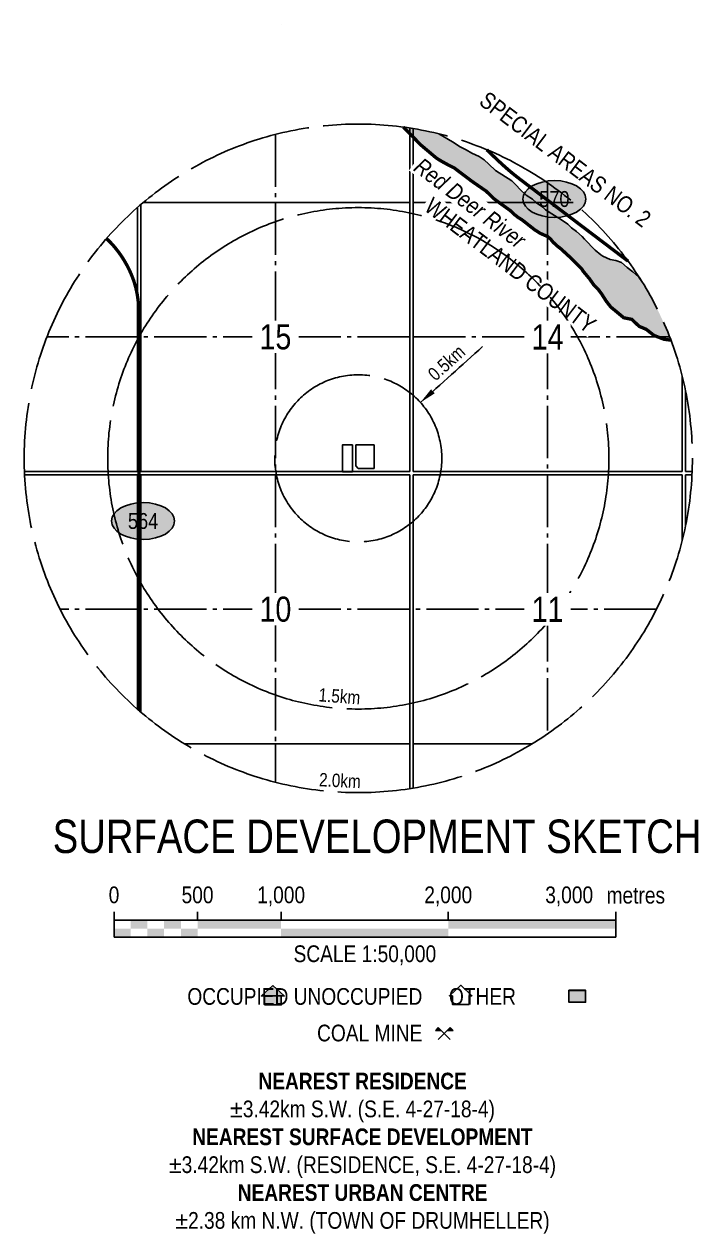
# Model space of a CAD drawing. Extents: x 396534 to 402867, y 5681657 to 5687495.
# Drawn here: x 402461 to 402867, y 5684554 to 5685277 of the extents above; entities that cross this region are included whole.
import ezdxf
from ezdxf.enums import TextEntityAlignment as Align

# ---------------------------------------------------------------- set-up
doc = ezdxf.new("R2010")
doc.units = 0
doc.header["$LTSCALE"] = 5
for name, pattern in [('BORDER2', [22.225, 6.35, -3.175, 6.35, -3.175, 0, -3.175]), ('foc-BUFFER', [16.75, 15, -1.75]), ('foc-QUARTERLINE', [33, 25, -3, 2, -3])]:
    doc.linetypes.add(name, pattern=pattern)
doc.layers.add('AS-COUNTY', color=7, linetype='BORDER2', lineweight=60, true_color=0xcc33ff)
for name, color, linetype in [('AS-RESIDENCE', 14, 'Continuous'), ('AS-SYMBOL', 7, 'Continuous'), ('AUX-BUFFER', 7, 'foc-BUFFER'), ('AUX-LABELS', 1, 'Continuous'), ('CG-NOTES', 7, 'Continuous'), ('DETAIL-T', 7, 'Continuous'), ('L-2', 7, 'Continuous'), ('L-QSEC', 8, 'foc-QUARTERLINE'), ('L-SEC', 7, 'Continuous'), ('P-PROPOSED', 10, 'Continuous'), ('ROUTE-MAP-HWY', 2, 'Continuous'), ('S-7', 6, 'Continuous'), ('T-WATER', 160, 'Continuous'), ('T-WATER-H', 133, 'Continuous'), ('T-WATER-T', 170, 'Continuous')]:
    doc.layers.add(name, color=color, linetype=linetype)
doc.styles.add('120', font='ARIALN.TTF', dxfattribs={"height": 13})
doc.styles.add('60L', font='ARIALN.TTF', dxfattribs={"height": 7.35})
doc.styles.add('80', font='ARIALN.TTF', dxfattribs={"height": 10})
doc.styles.add('80A', font='ARIALN.TTF', dxfattribs={"height": 10})
doc.styles.add('80CG', font='ARIALN.TTF', dxfattribs={"height": 10})
doc.styles.add('80L', font='ARIALN.TTF', dxfattribs={"height": 10})
doc.dimstyles.new('Compass 5 000', dxfattribs={"dimscale": 5, "dimtxt": 9, "dimasz": 2, "dimexe": 0.2, "dimexo": 0.0625, "dimgap": 0.5, "dimtad": 0, "dimtih": 1, "dimtoh": 1, "dimzin": 0, "dimdsep": 46, "dimtxsty": '80CG', "dimcen": 0.1, "dimse1": 1, "dimse2": 1, "dimclrd": 256, "dimclrt": 256, "dimaunit": 1, "dimadec": 4, "dimazin": 0, "dimtfac": 0.06, "dimtofl": 0, "dimtmove": 0, "dimatfit": 1, "dimfxl": 0.2, "dimtolj": 1, "dimtzin": 0, "dimlwd": -1, "dimarcsym": 0})

# ---------------------------------------------------------------- blocks, each defined once
blk = doc.blocks.new('*U292')
at = {"color": 0}
for p, q in [((-150, 0), (-150, 15)), ((-100, 10), (-100, 15)), ((-50, 10), (-50, 15)), ((50, 10), (50, 15)), ((150.24, 0), (150.24, 15)), ((-150, 10), (150.24, 10)), ((-150, 0), (150.24, 0))]:
    blk.add_line(p, q, dxfattribs=at)
for points in [[(-140, 10), (-130, 10), (-140, 5), (-130, 5)], [(-120, 10), (-110, 10), (-120, 5), (-110, 5)], [(-100, 10), (-50, 10), (-100, 5), (-50, 5)], [(50, 10), (150.24, 10), (50, 5), (150.24, 5)], [(-150, 5), (-140, 5), (-150, 0), (-140, 0)], [(-130, 5), (-120, 5), (-130, 0), (-120, 0)], [(-110, 5), (-100, 5), (-110, 0), (-100, 0)], [(-50, 5), (50, 5), (-50, 0), (50, 0)]]:
    blk.add_solid(points, dxfattribs=at)
at = {"color": 0, "style": '80'}
blk.add_text('metres', height=10, dxfattribs=at).set_placement((162.24, 20), align=Align.CENTER)
at = {"color": 0, "char_height": 10, "style": '80'}
for s, insert, attachment_point in [('0', (-150, 30.21), 2), ('500', (-100, 30.21), 2), ('1,000', (-50, 30.21), 2), ('2,000', (50, 30.21), 2), ('3,000', (136.7, 30.22), 3), ('SCALE 1:50,000', (0.12, -5), 2)]:
    blk.add_mtext(s, dxfattribs=dict(at, insert=insert, attachment_point=attachment_point))
blk = doc.blocks.new('hwy_sec')
h = blk.add_hatch(color=255)
edge = h.paths.add_edge_path()
edge.add_ellipse((-0.7, -0.79), major_axis=(18.84, 0), ratio=0.584608, start_angle=0, end_angle=360)
at = {"color": 3}
blk.add_ellipse((-0.7, -0.79), major_axis=(18.84, 0), ratio=0.584608, dxfattribs=at)
at = {"color": 240, "style": '80A'}
blk.add_attdef('SEC', text='', height=9.5, dxfattribs=at).set_placement((-0.7, -0.79), align=Align.MIDDLE_CENTER)
blk = doc.blocks.new('res_abd')
at = {"color": 14}
blk.add_lwpolyline([(-1.13, -0.57), (-1.13, -1.62), (0.87, -1.62), (0.87, -0.57), (1.22, -0.57), (-0.13, 0.69), (-1.49, -0.57)], close=True, dxfattribs=at)
blk = doc.blocks.new('res_other')
blk.add_hatch(color=14).paths.add_polyline_path([(-1.09, 0.73), (0.91, 0.73), (0.91, -0.69), (-1.09, -0.69)])
at = {"color": 14}
blk.add_lwpolyline([(-1.09, 0.73), (0.91, 0.73), (0.91, -0.69), (-1.09, -0.69)], close=True, dxfattribs=at)
blk = doc.blocks.new('res_occ')
for points in [[(0.1, 0.89), (-1.26, -0.37), (1.46, -0.37)], [(-0.9, -1.43), (1.1, -1.43), (1.1, -0.37), (-0.9, -0.37)]]:
    blk.add_hatch(color=14).paths.add_polyline_path(points)
at = {"color": 14}
for points in [[(0.1, 0.89), (-1.26, -0.37), (1.46, -0.37)], [(-0.9, -1.43), (1.1, -1.43), (1.1, -0.37), (-0.9, -0.37)]]:
    blk.add_lwpolyline(points, close=True, dxfattribs=at)
blk = doc.blocks.new('Mine')
at = {"layer": 'AS-SYMBOL'}
h = blk.add_hatch(color=161, dxfattribs=at)
h.dxf.hatch_style = 1
h.paths.add_polyline_path([(-0.71, 0.71), (-1.06, 0.35), (-0.35, 0.35)])
h = blk.add_hatch(color=161, dxfattribs=at)
h.dxf.hatch_style = 1
h.paths.add_polyline_path([(0.71, 0.71), (0.35, 0.35), (1.06, 0.35)])
at = {"layer": 'AS-SYMBOL', "color": 161}
for p, q in [((-0.71, 0.71), (-1.06, 0.35)), ((-1.06, 0.35), (-0.35, 0.35)), ((-0.71, 0.71), (0, 0)), ((0, 0), (-0.71, -0.71)), ((0, 0), (0.71, 0.71)), ((0, 0), (0.71, -0.71)), ((1.06, 0.35), (0.35, 0.35)), ((0.71, 0.71), (1.06, 0.35))]:
    blk.add_line(p, q, dxfattribs=at)
blk = doc.blocks.new('*U490')
at = {"layer": 'AS-RESIDENCE', "color": 14}
blk.add_lwpolyline([(130.01, -1.32), (140.01, -1.32), (140.01, -8.46), (130.01, -8.46)], close=True, dxfattribs=at)
at = {"layer": 'AS-RESIDENCE', "xscale": 5, "yscale": 5, "zscale": 5}
for name, p in [('res_occ', (-47.66, -2.88)), ('res_abd', (65.91, -1.71)), ('res_other', (135.48, -5.03))]:
    blk.add_blockref(name, p, dxfattribs=at)
at = {"layer": 'AS-SYMBOL', "color": 161, "xscale": 5, "yscale": 5, "zscale": 5}
blk.add_blockref('Mine', (55.39, -27.2), dxfattribs=at)
at = {"layer": 'CG-NOTES', "char_height": 12, "style": '80CG'}
for s, insert, width, attachment_point in [('{\\H0.83333x;OCCUPIED^IUNOCCUPIED^I    OTHER}', (0, 0), 324.7071, 2), ('\\pi4.91715;{\\H0.83333x;COAL MINE}', (-25.61, -21.87), 71.6894, 1)]:
    blk.add_mtext(s, dxfattribs=dict(at, insert=insert, width=width, attachment_point=attachment_point))

msp = doc.modelspace()

# ---------------------------------------------------------------- hatches: boundary and pattern name
at = {"layer": 'T-WATER-H'}
h = msp.add_hatch(color=256, dxfattribs=at)
h.dxf.hatch_style = 1
edge = h.paths.add_edge_path()
edge.add_arc((402667.615, 5685084.078), 200, 105.299803, 105.340914)
edge.add_line((402614.702, 5685276.951), (402614.521, 5685277.154))
edge.add_line((402614.521, 5685277.154), (402614.841, 5685276.989))
edge = h.paths.add_edge_path()
edge.add_line((402867.33, 5685094.555), (402867.34, 5685094.549))
edge.add_arc((402667.615, 5685084.078), 200, 3.00121, 3.002228)
edge.add_line((402867.34, 5685094.553), (402867.33, 5685094.555))
edge = h.paths.add_edge_path()
edge.add_arc((402660.633, 5685017.514), 199.918, 20.754423, 31.963335)
edge.add_line((402830.241, 5685123.346), (402828.436, 5685125.947))
edge.add_line((402828.436, 5685125.947), (402824.988, 5685128.974))
edge.add_line((402824.988, 5685128.974), (402821.445, 5685131.701))
edge.add_line((402821.445, 5685131.701), (402818.099, 5685134.631))
edge.add_line((402818.099, 5685134.631), (402814.784, 5685135.866))
edge.add_line((402814.784, 5685135.866), (402811.282, 5685136.399))
edge.add_line((402811.282, 5685136.399), (402806.338, 5685138.699))
edge.add_line((402806.338, 5685138.699), (402802.299, 5685142.016))
edge.add_line((402802.299, 5685142.016), (402796.091, 5685148.583))
edge.add_line((402796.091, 5685148.583), (402794.665, 5685150.152))
edge.add_line((402794.665, 5685150.152), (402791.116, 5685153.178))
edge.add_line((402791.116, 5685153.178), (402788.182, 5685155.418))
edge.add_line((402788.182, 5685155.418), (402785.949, 5685157.471))
edge.add_line((402785.949, 5685157.471), (402782.306, 5685160.195))
edge.add_line((402782.306, 5685160.195), (402776.455, 5685163.677))
edge.add_line((402776.455, 5685163.677), (402774.269, 5685165.153))
edge.add_line((402774.269, 5685165.153), (402772.717, 5685166.2))
edge.add_line((402772.717, 5685166.2), (402770.992, 5685167.764))
edge.add_line((402770.992, 5685167.764), (402767.35, 5685170.344))
edge.add_line((402767.35, 5685170.344), (402764.919, 5685172.438))
edge.add_line((402764.919, 5685172.438), (402761.081, 5685174.96))
edge.add_line((402761.081, 5685174.96), (402757.527, 5685178.285))
edge.add_line((402757.527, 5685178.285), (402755.183, 5685180.934))
edge.add_line((402755.183, 5685180.934), (402752.442, 5685183.477))
edge.add_line((402752.442, 5685183.477), (402742.749, 5685189.679))
edge.add_line((402742.749, 5685189.679), (402738.69, 5685193.394))
edge.add_line((402738.69, 5685193.394), (402736.048, 5685195.938))
edge.add_line((402736.048, 5685195.938), (402732.918, 5685197.974))
edge.add_line((402732.918, 5685197.974), (402728.589, 5685200.088))
edge.add_line((402728.589, 5685200.088), (402725.26, 5685202.02))
edge.add_line((402725.26, 5685202.02), (402721.535, 5685203.846))
edge.add_line((402721.535, 5685203.846), (402717.09, 5685206.855))
edge.add_line((402717.09, 5685206.855), (402708.822, 5685211.537))
edge.add_arc((402660.633, 5685017.514), 199.918, 76.051969, 82.296914)
edge.add_line((402687.43, 5685215.628), (402691.622, 5685211.324))
edge.add_line((402691.622, 5685211.324), (402693.635, 5685209.257))
edge.add_line((402693.635, 5685209.257), (402697.975, 5685204.801))
edge.add_line((402697.975, 5685204.801), (402707.098, 5685197.091))
edge.add_line((402707.098, 5685197.091), (402709.623, 5685195.443))
edge.add_line((402709.623, 5685195.443), (402714.159, 5685192.934))
edge.add_line((402714.159, 5685192.934), (402717.985, 5685191.011))
edge.add_line((402717.985, 5685191.011), (402728.408, 5685183.126))
edge.add_line((402728.408, 5685183.126), (402737.1, 5685177.104))
edge.add_line((402737.1, 5685177.104), (402741.368, 5685172.895))
edge.add_line((402741.368, 5685172.895), (402744.791, 5685170.325))
edge.add_line((402744.791, 5685170.325), (402751.381, 5685165.601))
edge.add_line((402751.381, 5685165.601), (402753.92, 5685163.155))
edge.add_line((402753.92, 5685163.155), (402756.349, 5685161.305))
edge.add_line((402756.349, 5685161.305), (402758.569, 5685159.95))
edge.add_line((402758.569, 5685159.95), (402765.961, 5685154.103))
edge.add_line((402765.961, 5685154.103), (402769.293, 5685151.971))
edge.add_line((402769.293, 5685151.971), (402773.82, 5685149.961))
edge.add_line((402773.82, 5685149.961), (402775.543, 5685148.497))
edge.add_line((402775.543, 5685148.497), (402777.074, 5685146.63))
edge.add_line((402777.074, 5685146.63), (402779.714, 5685144.186))
edge.add_line((402779.714, 5685144.186), (402781.636, 5685142.726))
edge.add_line((402781.636, 5685142.726), (402788.336, 5685136.567))
edge.add_line((402788.336, 5685136.567), (402793.927, 5685130.986))
edge.add_line((402793.927, 5685130.986), (402795.159, 5685129.114))
edge.add_line((402795.159, 5685129.114), (402798.934, 5685124.596))
edge.add_line((402798.934, 5685124.596), (402801.19, 5685121.346))
edge.add_line((402801.19, 5685121.346), (402804.345, 5685118.013))
edge.add_line((402804.345, 5685118.013), (402806.085, 5685115.652))
edge.add_line((402806.085, 5685115.652), (402808.86, 5685111.315))
edge.add_line((402808.86, 5685111.315), (402811.619, 5685107.775))
edge.add_line((402811.619, 5685107.775), (402818.001, 5685102.608))
edge.add_line((402818.001, 5685102.608), (402820.113, 5685101.65))
edge.add_line((402820.113, 5685101.65), (402824.365, 5685100.703))
edge.add_line((402824.365, 5685100.703), (402828.69, 5685096.424))
edge.add_line((402828.69, 5685096.424), (402829.9, 5685095.748))
edge.add_line((402829.9, 5685095.748), (402832.912, 5685094.708))
edge.add_line((402832.912, 5685094.708), (402834.225, 5685093.834))
edge.add_line((402834.225, 5685093.834), (402837.57, 5685091.004))
edge.add_line((402837.57, 5685091.004), (402841.111, 5685089.664))
edge.add_line((402841.111, 5685089.664), (402843.598, 5685088.723))
edge.add_line((402843.598, 5685088.723), (402846.298, 5685088.375))
edge.add_line((402846.298, 5685088.375), (402847.579, 5685088.357))

# ---------------------------------------------------------------- linework, layer by layer
at = {"layer": 'AUX-BUFFER'}
msp.add_circle((402660.633, 5685017.514), 49.98, dxfattribs=at)
at = {"layer": 'L-QSEC', "color": 253, "ltscale": 0.25}
for p, q in [((402611.038, 5685211.182), (402611.038, 5685170.524)), ((402773.918, 5685182.237), (402773.918, 5685170.524)), ((402611.038, 5685170.524), (402611.038, 5685090.09)), ((402773.918, 5685170.524), (402773.918, 5685090.09)), ((402528.593, 5685090.09), (402474.354, 5685090.09)), ((402611.038, 5685090.09), (402530.604, 5685090.09)), ((402611.038, 5685090.09), (402611.038, 5685009.655)), ((402691.473, 5685090.09), (402611.038, 5685090.09)), ((402693.484, 5685090.09), (402773.918, 5685090.09)), ((402773.918, 5685090.09), (402773.918, 5685009.655)), ((402773.918, 5685090.09), (402846.913, 5685090.09)), ((402611.038, 5685007.645), (402611.038, 5684927.21)), ((402773.918, 5685007.645), (402773.918, 5684927.21)), ((402528.593, 5684927.21), (402482.273, 5684927.21)), ((402611.038, 5684927.21), (402530.604, 5684927.21)), ((402691.473, 5684927.21), (402611.038, 5684927.21)), ((402611.038, 5684927.21), (402611.038, 5684846.776)), ((402773.918, 5684927.21), (402693.484, 5684927.21)), ((402773.918, 5684927.21), (402773.918, 5684852.79)), ((402838.994, 5684927.21), (402773.918, 5684927.21)), ((402611.038, 5684846.776), (402611.038, 5684823.845))]:
    msp.add_line(p, q, dxfattribs=at)
at = {"layer": 'L-SEC', "color": 253}
for p, q in [((402691.473, 5685170.524), (402691.473, 5685215.039)), ((402693.484, 5685214.714), (402693.484, 5685170.524)), ((402530.604, 5685169.367), (402530.604, 5685090.09)), ((402611.038, 5685170.524), (402531.967, 5685170.524)), ((402691.473, 5685170.524), (402611.038, 5685170.524)), ((402691.473, 5685090.09), (402691.473, 5685170.524)), ((402693.484, 5685170.524), (402693.484, 5685090.09)), ((402773.918, 5685170.524), (402693.484, 5685170.524)), ((402789.3, 5685170.524), (402773.918, 5685170.524)), ((402528.593, 5685090.09), (402528.593, 5685167.622)), ((402528.593, 5685009.655), (402528.593, 5685090.09)), ((402530.604, 5685090.09), (402530.604, 5685009.655)), ((402691.473, 5685009.655), (402691.473, 5685090.09)), ((402693.484, 5685090.09), (402693.484, 5685009.655)), ((402854.352, 5685009.655), (402854.352, 5685066.911)), ((402856.363, 5685058.219), (402856.363, 5685009.655)), ((402460.87, 5685009.655), (402528.593, 5685009.655)), ((402530.604, 5685009.655), (402611.038, 5685009.655)), ((402611.038, 5685009.655), (402691.473, 5685009.655)), ((402693.484, 5685009.655), (402773.918, 5685009.655)), ((402773.918, 5685009.655), (402854.352, 5685009.655)), ((402856.363, 5685009.655), (402860.397, 5685009.655)), ((402528.593, 5685007.645), (402460.959, 5685007.645)), ((402528.593, 5684927.21), (402528.593, 5685007.645)), ((402530.604, 5685007.645), (402530.604, 5684927.21)), ((402611.038, 5685007.645), (402530.604, 5685007.645)), ((402691.473, 5685007.645), (402611.038, 5685007.645)), ((402691.473, 5684927.21), (402691.473, 5685007.645)), ((402693.484, 5685007.645), (402693.484, 5684927.21)), ((402773.918, 5685007.645), (402693.484, 5685007.645)), ((402854.352, 5685007.645), (402773.918, 5685007.645)), ((402854.352, 5684968.117), (402854.352, 5685007.645)), ((402856.363, 5685007.645), (402856.363, 5684976.808)), ((402860.307, 5685007.645), (402856.363, 5685007.645)), ((402528.593, 5684867.405), (402528.593, 5684927.21)), ((402530.604, 5684927.21), (402530.604, 5684865.66)), ((402691.473, 5684846.776), (402691.473, 5684927.21)), ((402693.484, 5684927.21), (402693.484, 5684846.776)), ((402611.038, 5684846.776), (402556.635, 5684846.776)), ((402691.473, 5684846.776), (402611.038, 5684846.776)), ((402691.473, 5684819.988), (402691.473, 5684846.776)), ((402693.484, 5684846.776), (402693.484, 5684820.313)), ((402764.632, 5684846.776), (402693.484, 5684846.776))]:
    msp.add_line(p, q, dxfattribs=at)
at = {"layer": 'P-PROPOSED'}
msp.add_lwpolyline([(402651.131, 5685009.531), (402657.128, 5685009.524), (402657.131, 5685011.523), (402657.148, 5685025.518), (402651.15, 5685025.525)], close=True, dxfattribs=at)
at = {"layer": 'P-PROPOSED', "flags": 128}
msp.add_lwpolyline([(402659.147, 5685025.515), (402659.132, 5685013.02), (402660.629, 5685011.519), (402670.122, 5685011.507), (402670.122, 5685011.507), (402670.136, 5685025.496), (402670.136, 5685025.496), (402659.147, 5685025.515)], dxfattribs=at)
at = {"layer": 'ROUTE-MAP-HWY', "const_width": 1.999, "flags": 128}
msp.add_lwpolyline([(402509.975, 5685148.927), (402510.989, 5685147.976), (402512.605, 5685146.353), (402514.143, 5685144.664), (402515.605, 5685142.914), (402516.996, 5685141.12), (402518.315, 5685139.29), (402519.565, 5685137.429), (402520.742, 5685135.536), (402521.85, 5685133.621), (402522.887, 5685131.68), (402523.841, 5685129.704), (402524.726, 5685127.712), (402525.543, 5685125.706), (402526.282, 5685123.668), (402526.933, 5685121.596), (402527.525, 5685119.443), (402527.994, 5685117.363), (402528.402, 5685115.19), (402528.741, 5685112.967), (402529.019, 5685110.689), (402529.213, 5685108.355), (402529.311, 5685105.976), (402529.331, 5685103.578), (402529.483, 5685009.186), (402529.783, 5684942.67), (402529.685, 5684866.451)], dxfattribs=at)
at = {"layer": 'T-WATER'}
for points in [[(402847.578, 5685088.357), (402846.298, 5685088.375), (402843.598, 5685088.723), (402841.111, 5685089.664), (402837.57, 5685091.004), (402834.225, 5685093.834), (402832.912, 5685094.708), (402829.9, 5685095.748), (402828.69, 5685096.424), (402824.93, 5685100.144), (402823.419, 5685100.914), (402820.113, 5685101.65), (402818.001, 5685102.608), (402811.619, 5685107.775), (402808.86, 5685111.315), (402806.085, 5685115.652), (402804.345, 5685118.013), (402801.19, 5685121.346), (402798.934, 5685124.596), (402795.159, 5685129.114), (402793.927, 5685130.986), (402788.336, 5685136.567), (402781.636, 5685142.726), (402779.714, 5685144.186), (402777.074, 5685146.63), (402775.543, 5685148.497), (402774.228, 5685149.614), (402773.82, 5685149.961), (402769.293, 5685151.971), (402765.961, 5685154.103), (402758.569, 5685159.95), (402756.349, 5685161.305), (402753.92, 5685163.155), (402751.381, 5685165.601), (402744.791, 5685170.325), (402741.368, 5685172.895), (402737.1, 5685177.104), (402728.408, 5685183.126), (402717.985, 5685191.011), (402714.159, 5685192.934), (402709.623, 5685195.443), (402707.098, 5685197.091), (402697.975, 5685204.801), (402693.635, 5685209.257), (402691.622, 5685211.324), (402687.43, 5685215.628)], [(402708.823, 5685211.537), (402717.09, 5685206.855), (402721.535, 5685203.846), (402725.26, 5685202.02), (402728.589, 5685200.088), (402732.918, 5685197.974), (402736.048, 5685195.938), (402738.69, 5685193.394), (402742.749, 5685189.679), (402752.442, 5685183.477), (402755.183, 5685180.934), (402757.527, 5685178.285), (402761.081, 5685174.96), (402764.919, 5685172.438), (402767.35, 5685170.344), (402770.992, 5685167.764), (402772.717, 5685166.2), (402774.269, 5685165.153), (402776.455, 5685163.677), (402782.306, 5685160.195), (402785.949, 5685157.471), (402788.182, 5685155.418), (402791.116, 5685153.178), (402794.665, 5685150.152), (402796.091, 5685148.583), (402802.299, 5685142.016), (402805.743, 5685139.188), (402806.955, 5685138.412), (402811.282, 5685136.399), (402814.784, 5685135.866), (402818.099, 5685134.631), (402821.445, 5685131.701), (402824.988, 5685128.974), (402828.436, 5685125.947), (402830.237, 5685123.352)]]:
    msp.add_lwpolyline(points, dxfattribs=at)

# ---------------------------------------------------------------- block references
at = {"layer": 'AUX-LABELS', "xscale": 0.99959203, "yscale": 0.99959203, "zscale": 0.99959203}
msp.add_blockref('hwy_sec', (402532.568, 5684980.83), dxfattribs=at).add_auto_attribs({'SEC': '564'})
at = {"layer": 'CG-NOTES'}
msp.add_blockref('*U490', (402656.664, 5684700.692), dxfattribs=at)
at = {"layer": 'L-2'}
msp.add_blockref('*U292', (402664.463, 5684731.236), dxfattribs=at)

# ---------------------------------------------------------------- texts
at = {"char_height": 7.9967, "attachment_point": 1, "style": '60L'}
for s, insert, rotation in [('0.5km', (402701.463, 5685069.282), 41.998851), ('1.5km', (402637.247, 5684880.165), 355.659175), ('2.0km', (402637.396, 5684829.411), 357.225207)]:
    msp.add_mtext_dynamic_manual_height_columns(s, width=28.38028, gutter_width=47.481, heights=[0], dxfattribs=dict(at, insert=insert, rotation=rotation))
at = {"layer": 'CG-NOTES', "insert": (402456.34, 5684650.094), "char_height": 10, "width": 412.39943, "attachment_point": 1, "style": '80CG'}
msp.add_mtext('\\pi144.54897;{\\fArial Narrow|b1|i0|c0|p34;NEAREST RESIDENCE}\\P\\pi127.52987;±3.42km S.W. (S.E. 4-27-18-4)\\P\\pi104.93096;{\\fArial Narrow|b1|i0|c0|p34;NEAREST SURFACE DEVELOPMENT}\\P\\pi90.9371;±3.42km S.W. (RESIDENCE, S.E. 4-27-18-4)\\P\\pi132.1547;{\\fArial Narrow|b1|i0|c0|p34;NEAREST URBAN CENTRE}\\P\\pi94.7843;±2.38 km N.W. (TOWN OF DRUMHELLER)', dxfattribs=at)
at = {"layer": 'DETAIL-T', "color": 3, "insert": (402475.399, 5684801.469), "char_height": 20, "width": 390.0592, "attachment_point": 1, "style": '80CG'}
msp.add_mtext('\\pi2.39659;SURFACE DEVELOPMENT SKETCH', dxfattribs=at)

# ---------------------------------------------------------------- leaders
at = {"path_type": 1}
msp.add_leader([(402697.821, 5685050.905), (402735.009, 5685084.297)], dimstyle='Compass 5 000', override={"dimgap": 0.5, "dimtad": 0}, dxfattribs=at)

# ---------------------------------------------------------------- next in the draw order: texts
at = {"layer": 'AS-COUNTY', "insert": (402738.055, 5685237.771), "char_height": 10.00408, "attachment_point": 1, "rotation": 322.891944, "style": '80L', "bg_fill": 3, "box_fill_scale": 1.15, "bg_fill_color": 256, "bg_fill_transparency": 0}
msp.add_mtext_dynamic_manual_height_columns('\\pi0.28423;SPECIAL AREAS NO. 2', width=122.99905, gutter_width=44.982, heights=[0], dxfattribs=at)

# ---------------------------------------------------------------- next in the draw order: linework, layer by layer
at = {"layer": 'AS-COUNTY', "ltscale": 0.25, "const_width": 2, "flags": 128}
msp.add_lwpolyline([(402847.578, 5685088.357), (402846.298, 5685088.375), (402843.598, 5685088.723), (402841.111, 5685089.664), (402837.57, 5685091.004), (402832.912, 5685094.708), (402828.69, 5685096.424), (402824.378, 5685100.605), (402819.438, 5685101.616), (402814.235, 5685105.959), (402811.801, 5685107.928), (402809.037, 5685111.469), (402806.257, 5685115.809), (402804.514, 5685118.172), (402801.354, 5685121.506), (402799.095, 5685124.758), (402795.314, 5685129.278), (402794.079, 5685131.151), (402788.48, 5685136.735), (402781.771, 5685142.896), (402779.846, 5685144.357), (402777.203, 5685146.802), (402775.669, 5685148.67), (402774.352, 5685149.787), (402773.943, 5685150.134), (402769.411, 5685152.144), (402766.075, 5685154.276), (402758.673, 5685160.125), (402756.451, 5685161.48), (402754.019, 5685163.33), (402751.475, 5685165.777), (402744.877, 5685170.502), (402741.449, 5685173.073), (402737.175, 5685177.284), (402728.472, 5685183.307), (402718.035, 5685191.194), (402714.204, 5685193.117), (402709.662, 5685195.626), (402707.134, 5685197.275), (402697.999, 5685204.987), (402693.652, 5685209.445), (402691.637, 5685211.513), (402687.654, 5685215.598)], dxfattribs=at)
at = {"layer": 'ROUTE-MAP-HWY', "const_width": 2.001, "flags": 128}
msp.add_lwpolyline([(402737.501, 5685202.064), (402742.153, 5685197.644), (402743.742, 5685196.136), (402744.692, 5685195.237), (402745.348, 5685194.626), (402746.951, 5685193.146), (402748.738, 5685191.536), (402750.485, 5685190.005), (402752.21, 5685188.547), (402753.913, 5685187.159), (402755.565, 5685185.85), (402757.443, 5685184.401), (402759.187, 5685183.072), (402761.007, 5685181.687), (402762.817, 5685180.319), (402764.561, 5685179.003), (402783.918, 5685164.332), (402822.069, 5685135.436)], dxfattribs=at)

# ---------------------------------------------------------------- next in the draw order: texts
at = {"layer": 'AS-COUNTY', "insert": (402705.57, 5685174.125), "char_height": 10.00408, "attachment_point": 1, "rotation": 322.891944, "style": '80L', "bg_fill": 3, "box_fill_scale": 1.15, "bg_fill_color": 256, "bg_fill_transparency": 0}
msp.add_mtext_dynamic_manual_height_columns('\\pi-0.12521;WHEATLAND COUNTY', width=122.99905, gutter_width=44.982, heights=[0], dxfattribs=at)

# ---------------------------------------------------------------- next in the draw order: linework, layer by layer
at = {"layer": 'AUX-BUFFER'}
for radius in [199.918, 149.939]:
    msp.add_circle((402660.633, 5685017.514), radius, dxfattribs=at)

# ---------------------------------------------------------------- next in the draw order: block references
at = {"layer": 'AUX-LABELS'}
msp.add_blockref('hwy_sec', (402778.664, 5685173.394), dxfattribs=at).add_auto_attribs({'SEC': '570'})

# ---------------------------------------------------------------- next in the draw order: texts
at = {"layer": 'S-7', "char_height": 14.9939, "width": 23.29881, "attachment_point": 5, "style": '120', "bg_fill": 3, "box_fill_scale": 1.15, "bg_fill_color": 256}
for s, insert, bg_fill_transparency in [('15', (402611.038, 5685090.09), 13369456), ('14', (402773.918, 5685090.09), 137), ('10', (402611.038, 5684927.21), 13369461), ('11', (402773.918, 5684927.21), 132)]:
    msp.add_mtext(s, dxfattribs=dict(at, insert=insert, bg_fill_transparency=bg_fill_transparency))
at = {"layer": 'T-WATER-T', "insert": (402699.076, 5685197.962), "char_height": 9.99182, "attachment_point": 1, "rotation": 322.892026, "style": '80L', "bg_fill": 3, "box_fill_scale": 1.15, "bg_fill_color": 256, "bg_fill_true_color": 256, "bg_fill_transparency": 0}
msp.add_mtext_dynamic_manual_height_columns('{\\fArial Narrow|b0|i1|c0|p34;Red Deer River}', width=79.9269, gutter_width=50, heights=[0], dxfattribs=at)

doc.saveas('drawing.dxf')
